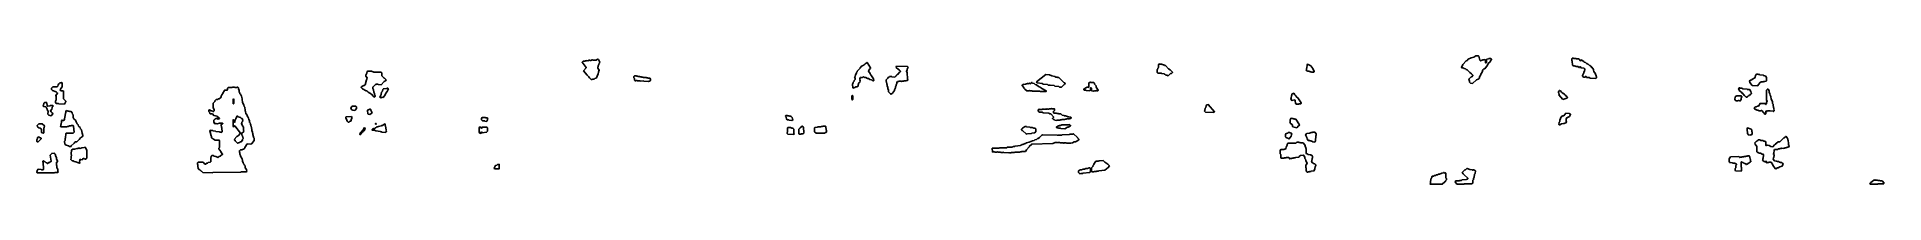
# Model space of a CAD drawing. Header units: millimetres. Extents: x 0 to 8321, y 0 to 579.
import ezdxf

# ---------------------------------------------------------------- set-up
doc = ezdxf.new("R2010")
doc.units = ezdxf.units.MM
doc.layers.add('K', color=7, linetype='Continuous')

msp = doc.modelspace()

# ---------------------------------------------------------------- linework, layer by layer
at = {"layer": 'K'}
for points in [[(1507.5, 405.7), (1492.5, 414.3), (1486.3, 421.4), (1482.6, 421.4), (1466.3, 430), (1460.6, 436.5), (1463.8, 440.2), (1472.6, 444.5), (1475.1, 444.5), (1479.4, 448), (1484.4, 470.9), (1486.9, 473.7), (1486.9, 476.6), (1488.1, 478), (1488.1, 479.3), (1481.9, 486.5), (1481.9, 490.8), (1484.4, 498), (1486.9, 500.9), (1488.1, 508), (1490, 510.2), (1507.6, 508.8), (1517.5, 504.5), (1551.2, 504.5), (1553.1, 502.3), (1554.4, 488), (1563.7, 477.3), (1566.2, 477.3), (1573.1, 470.8), (1569.9, 465.7), (1564.9, 462.9), (1551.2, 448.6), (1537.4, 450), (1536.2, 451.4), (1528.8, 451.4), (1527.5, 450), (1525, 450), (1513.2, 437.9), (1513.2, 430.8), (1515.7, 425.1), (1517, 415.1), (1520.7, 409.4), (1520.7, 403.7), (1523.2, 398), (1523.2, 395.1), (1521.3, 392.8), (1514.9, 397.2), (1507.5, 405.7)], [(2496.1, 472.1), (2489.4, 479.3), (2486.6, 484.3), (2478.7, 491.5), (2462.5, 510.8), (2473.7, 525.1), (2473.7, 526.5), (2455.8, 549.4), (2460.9, 554.5), (2468.7, 554.5), (2469.8, 555.9), (2475.4, 555.9), (2476.5, 557.4), (2482.2, 555.9), (2487.7, 558.8), (2491.2, 558.8), (2492.3, 557.3), (2495.6, 557.3), (2501.2, 560.2), (2503.5, 560.2), (2504.6, 558.8), (2519, 558.8), (2524.7, 563.1), (2529.2, 561.6), (2536.5, 550.8), (2534.3, 547.9), (2534.3, 545.1), (2532, 542.2), (2532, 539.4), (2528.7, 533.6), (2528.7, 530.8), (2526.4, 527.9), (2526.4, 523.7), (2533.2, 513.7), (2532, 509.3), (2529.8, 506.5), (2528.7, 496.5), (2524.2, 487.9), (2524.2, 485.1), (2519.1, 477.2), (2513.5, 475.7), (2510.2, 472.9), (2502.4, 472.9), (2501.2, 471.4), (2496.1, 472.1)], [(3675.5, 435.1), (3674.1, 450.8), (3676.7, 456.6), (3676.7, 459.4), (3681.9, 465.1), (3681.9, 468), (3685.8, 472.3), (3685.8, 477.9), (3683.2, 482.3), (3685.8, 485.1), (3687.1, 493.7), (3692.3, 500.8), (3692.3, 503.7), (3694.9, 506.6), (3694.9, 509.4), (3709.1, 523.7), (3709.1, 525.1), (3716.3, 533.1), (3720.2, 533.1), (3722.8, 535.9), (3725.4, 535.9), (3730.5, 543), (3739.7, 548.8), (3754.7, 525.1), (3754.7, 522.2), (3749.5, 516.5), (3748.2, 512.2), (3745.6, 509.4), (3753.4, 499.4), (3753.4, 496.6), (3756, 492.3), (3768.9, 475.1), (3768.9, 472.3), (3771.6, 469.4), (3768.2, 465.7), (3766.9, 467.1), (3763, 467.1), (3759.1, 470), (3752.6, 471.4), (3746.1, 477.1), (3742.3, 477.1), (3734.5, 481.4), (3729.3, 481.4), (3722.9, 484.3), (3719, 481.4), (3715.1, 481.4), (3713.8, 480), (3709.9, 481.4), (3706.7, 476.5), (3706.7, 473.7), (3708.1, 472.2), (3706.8, 470.8), (3709.3, 466.5), (3706.7, 459.3), (3701.6, 455.1), (3701.6, 450.8), (3700.3, 449.3), (3699, 442.2), (3694.4, 438.6), (3689.2, 438.6), (3685.3, 435.7), (3676.8, 433.6), (3675.5, 435.1)], [(3836.1, 416.5), (3836.1, 423.7), (3833.5, 430.8), (3833.5, 436.5), (3830.9, 443.7), (3830.9, 447.9), (3828.3, 450.8), (3827.1, 460.8), (3825.8, 462.2), (3825.8, 470.9), (3833.5, 478), (3836.8, 483.1), (3839.4, 483.1), (3842, 485.9), (3849.9, 485.9), (3851.2, 484.5), (3865.3, 483.1), (3871.1, 488), (3871.1, 489.4), (3875.7, 494.5), (3878.3, 494.5), (3884.7, 503), (3889.3, 506.6), (3890.5, 509.4), (3886, 514.3), (3880.9, 517.2), (3871.1, 526.5), (3871.1, 529.4), (3873.1, 531.6), (3922.4, 530.2), (3924.4, 528), (3920.5, 517.9), (3920.5, 515.1), (3916.7, 508), (3920.5, 503.7), (3921.8, 473.7), (3923.1, 472.3), (3923.1, 469.3), (3921.1, 467.1), (3917.2, 467.1), (3915.9, 465.7), (3905.6, 465.7), (3904.3, 464.3), (3895.2, 464.3), (3893.9, 462.8), (3891.3, 464.3), (3883.6, 464.3), (3882.3, 462.9), (3877.1, 462.9), (3873.9, 457.9), (3873.9, 453.7), (3871.3, 447.9), (3871.3, 445.1), (3867.4, 439.4), (3867.4, 435.1), (3863.5, 425.1), (3863.5, 422.2), (3853.8, 410), (3848.5, 405.7), (3844.6, 407.2), (3836.1, 416.5)], [(5089.5, 491.4), (5086, 491.4), (5081.2, 495.7), (5078.8, 495.7), (5077.6, 497.1), (5067, 498.6), (5065.8, 500), (5050.4, 500), (5047.3, 503.6), (5047.3, 516.6), (5049.7, 519.4), (5049.7, 523.7), (5052.1, 526.6), (5052.1, 530.9), (5053.3, 532.3), (5052.1, 539.4), (5055.1, 543.1), (5057.6, 541.6), (5067.1, 541.6), (5068.2, 540.2), (5071.8, 540.2), (5074.2, 537.3), (5077.7, 537.3), (5080.1, 534.5), (5083.7, 534.5), (5097.9, 520.2), (5105, 515.9), (5115.2, 505.1), (5115.2, 503.6), (5111, 498.6), (5107.4, 498.6), (5095.5, 488.6), (5089.5, 491.4)], [(5741.3, 505.7), (5740.4, 507.1), (5736.6, 507.1), (5735.7, 508.6), (5730.9, 508.6), (5730, 510), (5723.4, 510), (5722.4, 511.4), (5720.6, 511.4), (5718.1, 515.1), (5719.1, 516.6), (5719.1, 520.8), (5721, 523.7), (5721.9, 538), (5724.4, 541.7), (5739.6, 533), (5748.5, 520.9), (5754.2, 507.9), (5751.8, 504.3), (5741.3, 505.7)], [(6459, 455.7), (6454.1, 459.3), (6454.1, 463.7), (6450, 473.7), (6461.8, 484.5), (6464.5, 484.5), (6469.3, 489.4), (6469.3, 490.8), (6463.1, 497.2), (6454.9, 502.9), (6442.5, 515.7), (6438.4, 517.2), (6435.6, 520), (6428.7, 521.4), (6426, 524.3), (6419.1, 524.3), (6417, 526.5), (6423.9, 539.4), (6438.4, 555.9), (6442.5, 557.3), (6448, 563), (6461.8, 570.2), (6472.7, 573.1), (6482.4, 578.8), (6493.5, 578.8), (6495.6, 576.6), (6499.7, 559.4), (6503.1, 555.9), (6514, 560.2), (6518.1, 560.2), (6519.5, 561.7), (6522.3, 560.2), (6523.7, 561.7), (6525.8, 559.4), (6525.8, 548), (6527.8, 546), (6529.7, 548), (6529.7, 560.9), (6531.9, 563), (6538.7, 564.5), (6540.1, 565.9), (6544.2, 565.9), (6545.6, 567.4), (6547.1, 565.9), (6549.8, 565.9), (6553.3, 562.2), (6547.8, 556.5), (6546.4, 552.2), (6538.2, 543.6), (6535.4, 536.5), (6522.3, 520), (6518.2, 520), (6513.4, 515), (6510.7, 505.1), (6505.2, 496.5), (6505.2, 493.6), (6499.7, 486.5), (6496.9, 476.5), (6493.5, 472.9), (6485.2, 470), (6467.3, 454.3), (6459, 455.7)], [(6997.5, 478.6), (6992.1, 481.4), (6981.3, 481.4), (6978, 485.7), (6976, 485.7), (6973.8, 482.9), (6967.2, 482.9), (6963.4, 487.9), (6963.4, 489.4), (6966.6, 499.4), (6968.8, 502.3), (6968.8, 505.1), (6972, 509.4), (6973.1, 516.6), (6974.2, 518), (6971.6, 521.4), (6969.4, 521.4), (6968.3, 522.9), (6956.4, 524.3), (6952.1, 529.9), (6947.8, 525.7), (6941.3, 530), (6933.7, 530), (6932.6, 531.4), (6928.3, 531.4), (6927.2, 532.9), (6920.7, 532.9), (6917.9, 536.5), (6916.8, 555.1), (6914.7, 557.9), (6914.7, 565.1), (6917.4, 568.8), (6920.8, 568.8), (6921.9, 567.3), (6932.7, 567.3), (6935.9, 564.5), (6938, 564.5), (6939.1, 566), (6940.3, 564.5), (6945.7, 564.5), (6953.2, 556), (6957.5, 560.2), (6968.4, 553), (6970.6, 550.2), (6976, 548.8), (6981.4, 544.5), (6983.6, 544.5), (6985.7, 541.6), (6987.9, 541.6), (6994.4, 534.5), (6996.5, 534.5), (6999.8, 531.6), (7003, 527.3), (7005.2, 527.3), (7012.3, 516.6), (7012.3, 513.7), (7014.4, 508), (7020.9, 498), (7020.9, 495.1), (7024.2, 489.4), (7024.2, 486.6), (7025.3, 485.1), (7025.3, 479.4), (7022.5, 475.7), (6997.5, 478.6)], [(96.5, 364.3), (86.7, 364.3), (83.1, 367.9), (83.1, 373.7), (85.9, 380.8), (85.9, 386.6), (87.3, 388), (87.3, 395.1), (84.5, 399.4), (92.9, 410.8), (86.7, 415.7), (69.8, 422.9), (64.7, 428), (66.2, 429.4), (66.2, 432.3), (71.2, 438.8), (90.9, 438.8), (94.4, 442.3), (95.8, 448), (98.6, 452.3), (103.6, 457.3), (109.2, 457.3), (112.1, 458.8), (114.3, 456.6), (114.3, 439.4), (107.2, 430.8), (104.4, 425.1), (107.9, 421.6), (117.7, 421.6), (119.9, 419.4), (119.9, 385.1), (129.8, 373.7), (129.8, 372.2), (123.4, 361.4), (97.9, 362.9), (96.5, 364.3)], [(739.2, 58.6), (733.8, 64.3), (726.4, 69.3), (726.4, 75.1), (725, 76.5), (725, 87.9), (723.7, 89.3), (723.7, 96.6), (725.8, 98.8), (748.7, 98.8), (756.7, 90.2), (759.3, 90.2), (766, 94.5), (768.7, 94.5), (771.4, 97.3), (780.8, 98.8), (784.1, 102.3), (784.1, 120.9), (785.4, 122.3), (785.4, 126.6), (787.5, 128.8), (794.3, 128.8), (798.3, 125.9), (806.4, 124.5), (815.7, 120.2), (819.7, 124.5), (825.1, 125.9), (836.4, 135.1), (829.7, 143.6), (828.4, 147.9), (819, 159.4), (819, 162.3), (821.7, 165.1), (823, 196.5), (821.1, 198.6), (803.6, 198.6), (795.5, 202.9), (792.9, 205.7), (790.2, 205.7), (786.8, 209.3), (786.8, 216.5), (785.4, 217.9), (778.7, 240.8), (780.8, 243.1), (783.5, 241.6), (793, 241.6), (794.3, 240.2), (805, 238.8), (806.4, 237.3), (822.5, 235.9), (823.8, 234.5), (829.2, 234.5), (830.5, 233.1), (833.8, 236.6), (835.1, 240.8), (832.4, 247.9), (832.4, 255.1), (831.1, 256.5), (829.7, 268), (831.8, 270.2), (834.5, 270.2), (837.7, 273.7), (835.8, 275.7), (822.5, 275.7), (811.7, 271.4), (806.3, 274.3), (800.9, 272.8), (796.2, 279.4), (796.2, 288), (802.3, 294.5), (804.9, 294.5), (807.7, 297.4), (811.7, 294.5), (817, 293.1), (821.7, 296.6), (821.7, 297.9), (819.7, 300), (815.7, 300), (811.6, 307.2), (796.9, 310), (790.2, 317.1), (780.8, 317.1), (778.7, 319.3), (777.4, 325.1), (774.7, 327.9), (774.7, 330.8), (773.3, 332.3), (776.8, 334.5), (784.9, 330.2), (788.9, 330.2), (792.9, 327.3), (795.6, 327.3), (798.9, 330.9), (798.9, 336.5), (793.5, 343.6), (793.5, 365.1), (801.5, 372.3), (801.5, 375.1), (807.6, 381.6), (813, 381.6), (818.4, 384.5), (821.1, 384.5), (827.1, 389.5), (829.7, 393.7), (829.7, 396.6), (832.4, 402.3), (837.8, 409.4), (839.1, 413.7), (843.1, 419.4), (843.1, 422.3), (845.2, 424.5), (857.3, 424.5), (859.2, 426.6), (857.9, 432.3), (862.7, 435.9), (880.1, 435.9), (881.4, 437.3), (889.6, 437.3), (890.9, 435.9), (900.2, 435.9), (901.6, 437.3), (905.7, 437.3), (907.8, 435.1), (907.8, 429.4), (910.4, 422.3), (910.4, 416.6), (914.5, 410.8), (914.5, 408), (917.1, 405.2), (921.2, 396.6), (923.9, 385.1), (925.2, 383.7), (926.5, 368), (931.9, 358), (933.3, 350.9), (935.9, 346.6), (935.9, 342.3), (938.6, 336.6), (938.6, 329.4), (940, 328), (941.3, 319.4), (946.7, 310.8), (946.7, 308), (950.7, 303.7), (953.4, 298), (954.7, 290.9), (957.4, 286.6), (957.4, 279.4), (960.1, 276.6), (961.4, 270.9), (964.1, 266.6), (965.5, 258), (966.8, 256.6), (966.8, 250.9), (968.2, 249.4), (968.2, 242.3), (970.8, 235.1), (970.8, 230.9), (972.2, 229.4), (972.2, 223.7), (976.2, 213.7), (976.2, 210.9), (978.9, 208), (978.9, 196.5), (968.8, 182.9), (963.4, 180), (947.3, 181.4), (935.9, 165.1), (935.9, 162.2), (933.9, 160), (923.1, 154.3), (916.4, 154.3), (911.8, 150.8), (911.8, 145.1), (914.5, 140.8), (914.5, 135.1), (917.2, 129.4), (917.2, 126.6), (925.2, 113.7), (925.2, 110.9), (926.6, 109.4), (926.6, 102.3), (929.2, 98), (929.2, 95.1), (931.9, 92.3), (931.9, 89.4), (935.9, 85.2), (938.6, 79.4), (938.6, 73.7), (944, 66.6), (945.3, 57.9), (943.3, 55.7), (919.1, 55.7), (917.8, 54.3), (793, 52.9), (791.6, 51.4), (747.2, 52.9), (741.9, 58.6), (739.2, 58.6)], [(1552.9, 415.1), (1556.7, 419.4), (1557.9, 426.6), (1561.1, 430.2), (1576.1, 431.6), (1578.6, 433.1), (1583.1, 429.4), (1578, 417.9), (1571.8, 410.8), (1568.1, 402.2), (1561.2, 392.9), (1558.6, 391.4), (1554.9, 392.8), (1548.7, 390), (1545.4, 392.2), (1550.4, 403.7), (1552.9, 415.1)], [(2733.8, 464.3), (2732.7, 465.7), (2719.2, 464.3), (2718.1, 465.7), (2704.7, 465.7), (2703.6, 467.1), (2698.1, 467.1), (2697, 465.7), (2694.6, 465.7), (2691.8, 469.4), (2691.8, 476.5), (2689.5, 479.4), (2689.5, 485.1), (2692.4, 488.8), (2700.3, 488.8), (2701.4, 487.3), (2705.9, 487.3), (2707, 485.9), (2714.9, 485.9), (2716, 484.5), (2722.7, 484.5), (2723.8, 483.1), (2730.5, 483.1), (2731.6, 481.6), (2737.2, 481.6), (2738.3, 480.2), (2746.2, 480.2), (2747.3, 478.8), (2751.8, 478.8), (2752.9, 477.3), (2761.8, 477.3), (2764.7, 473.7), (2764.7, 467.9), (2761.8, 464.3), (2756.2, 464.3), (2755.1, 462.9), (2733.8, 464.3)], [(4483.5, 420), (4482.1, 421.4), (4472.3, 421.4), (4471, 422.8), (4469.6, 421.4), (4459.7, 421.4), (4450.6, 427.9), (4446.4, 433.6), (4446.4, 436.5), (4438, 445.1), (4438, 446.6), (4443, 450.2), (4445.8, 448.8), (4452.8, 451.6), (4454.2, 450.2), (4462.6, 454.5), (4465.4, 453.1), (4471, 455.9), (4475.2, 453.1), (4482.2, 458.8), (4485, 455.9), (4492, 454.5), (4497.6, 448.8), (4503.2, 447.3), (4511.6, 440.2), (4520, 437.3), (4522.8, 434.5), (4541, 424.5), (4547.4, 419.4), (4545.2, 417.1), (4542.3, 417.1), (4540.9, 418.5), (4538.2, 417.1), (4519.9, 417.1), (4518.5, 418.6), (4496.1, 418.6), (4494.7, 420), (4483.5, 420)], [(4603.9, 440), (4585.7, 441.4), (4582.9, 444.3), (4564.7, 445.7), (4563.3, 447.1), (4556.3, 447.1), (4552.1, 450), (4532.5, 451.4), (4528.3, 454.3), (4505.9, 457.2), (4503.7, 460.8), (4545.1, 494.5), (4562, 493.1), (4571.8, 488.8), (4585.8, 485.9), (4590, 483.1), (4595.6, 483.1), (4599.8, 480.2), (4604, 480.2), (4627.8, 457.3), (4630.6, 457.3), (4632.8, 455.1), (4629.2, 450), (4627.8, 450), (4615.2, 437.1), (4606, 437.9), (4603.9, 440)], [(4750.2, 433.6), (4748.2, 435.7), (4746.2, 433.6), (4746.2, 423.6), (4744, 421.4), (4727.1, 422.9), (4725.7, 424.3), (4717.3, 424.3), (4715.2, 426.5), (4717.4, 430.3), (4718.8, 428.8), (4722.9, 433), (4731.4, 437.4), (4732.8, 436), (4734.2, 437.4), (4737, 435.9), (4739, 438), (4739, 456.6), (4741.1, 458.8), (4745.3, 458.8), (4746.8, 460.2), (4748.2, 458.8), (4760.8, 458.8), (4764.4, 455.1), (4764.4, 450.9), (4771.4, 443.7), (4771.4, 438), (4781.2, 423.7), (4779, 421.4), (4776.1, 421.4), (4774.8, 422.8), (4773.4, 421.4), (4765, 421.4), (4763.6, 420), (4760.8, 421.4), (4758, 420), (4751.6, 420.7), (4750.2, 422.2), (4750.2, 433.6)], [(6873.6, 382.1), (6856.2, 402.2), (6857.3, 407.9), (6854.1, 413.6), (6854.1, 416.6), (6859, 423.1), (6863.4, 421.6), (6868.9, 414.5), (6876.4, 408.8), (6878.6, 408.8), (6882.9, 403), (6887.2, 400.2), (6890.5, 395.9), (6892.6, 395.9), (6895.4, 392.2), (6891.6, 387.2), (6873.6, 382.1)], [(7691, 400), (7685.1, 408.6), (7682.1, 410), (7679.2, 414.3), (7672.2, 420), (7665.8, 429.4), (7669.3, 434.5), (7670.4, 434.5), (7671.4, 433.1), (7680.3, 433.1), (7685.2, 430.2), (7704, 428.8), (7705, 427.3), (7713.9, 427.3), (7714.9, 425.9), (7716.8, 425.9), (7721.3, 418), (7722.3, 412.3), (7724.3, 409.4), (7721.8, 405.7), (7719.8, 405.7), (7714.8, 400), (7711.9, 400), (7707.9, 395.7), (7706, 395.7), (7704, 392.9), (7702, 392.9), (7701, 391.4), (7693, 400), (7691, 400)], [(7726.6, 444.3), (7717.2, 457.9), (7715.2, 463.7), (7718.7, 468.8), (7720.7, 467.4), (7724.6, 471.6), (7727.6, 471.6), (7732.5, 475.9), (7737.5, 477.3), (7740.9, 482.3), (7741.9, 489.4), (7746.4, 495.9), (7754.4, 495.9), (7755.4, 494.5), (7761.3, 494.5), (7762.3, 493.1), (7777.1, 491.6), (7778.1, 490.2), (7788, 487.3), (7792.4, 479.4), (7792.4, 467.9), (7789.9, 464.3), (7783.9, 462.8), (7783, 464.2), (7782, 462.9), (7778.1, 462.9), (7777.1, 461.4), (7768.2, 461.4), (7767.2, 460), (7764.2, 460), (7754.9, 447.9), (7752.4, 442.9), (7726.6, 444.3)], [(7767.2, 331.4), (7758.2, 331.4), (7753.3, 334.3), (7749.3, 334.3), (7744.4, 337.1), (7741.4, 337.1), (7736.9, 343.7), (7739.4, 347.3), (7741.4, 347.3), (7742.4, 348.8), (7746.4, 348.8), (7749.3, 351.6), (7755.2, 351.6), (7763.1, 364.5), (7786, 363.1), (7788.9, 358.8), (7791.3, 362.3), (7792.2, 369.4), (7795.2, 373.7), (7791.3, 379.4), (7791.3, 423.7), (7795.8, 428.8), (7798.8, 428.8), (7803.3, 420.8), (7803.3, 415.1), (7807.3, 408), (7808.2, 400.8), (7811.2, 395.1), (7812.2, 383.7), (7818.1, 372.3), (7819.1, 363.7), (7821.1, 360.8), (7821.1, 358), (7822.1, 356.6), (7823.1, 345.1), (7825, 342.3), (7825, 338), (7826, 336.5), (7825.1, 335.1), (7826, 333.7), (7826, 330.8), (7822.5, 327.1), (7821.4, 328.6), (7807.6, 330), (7806.6, 331.4), (7796.8, 331.4), (7793.8, 327.1), (7790.9, 331.4), (7788.5, 327.9), (7788.5, 317.9), (7785.9, 314.2), (7770.1, 332.9), (7768.2, 332.9), (7767.2, 331.4)], [(50.7, 329.4), (46.5, 335.1), (46.5, 337.9), (42.3, 346.5), (40.2, 348.6), (30.3, 350), (28.2, 352.2), (29.6, 359.4), (31, 360.9), (31, 365.2), (36, 368.8), (43.1, 368.8), (45.3, 366.6), (46.7, 353.7), (48.7, 351.6), (58.5, 353.1), (59.9, 354.5), (71.3, 354.5), (73.5, 352.3), (69.2, 346.5), (69.2, 343.6), (66.4, 337.9), (60.8, 330.8), (64.3, 325.9), (69.2, 322.3), (72, 316.5), (64.2, 308.6), (54.3, 311.4), (49.3, 315.1), (50.7, 329.4)], [(887.4, 363.7), (887.4, 382.2), (885.5, 384.2), (883.6, 382.2), (883.6, 363.7), (885.5, 361.7), (887.4, 363.7)], [(1418.9, 350.2), (1421.5, 351.6), (1436.5, 351.6), (1439.7, 348), (1439.7, 340.8), (1434, 334.3), (1431.5, 332.9), (1423.3, 333.6), (1419, 335.7), (1414.5, 340.8), (1417.1, 348), (1418.9, 350.2)], [(1500, 338.8), (1502.6, 338.8), (1504.5, 336.6), (1504.5, 333.7), (1509.5, 322.2), (1500.1, 314.3), (1492.5, 315.7), (1490.6, 317.9), (1489.3, 332.3), (1491.3, 334.5), (1493.8, 334.5), (1500, 338.8)], [(3671.6, 398), (3673.6, 400.2), (3675.6, 398), (3675.6, 382.2), (3673.6, 380), (3671.6, 382.2), (3671.6, 398)], [(4580.1, 291.4), (4575.1, 296.5), (4579.4, 300.9), (4579.4, 303.6), (4567.5, 317.1), (4563.3, 317.1), (4559.1, 320), (4532.5, 321.4), (4528.3, 324.3), (4515.7, 324.3), (4510.8, 330.8), (4510.8, 335.1), (4514.4, 338.8), (4515.8, 337.3), (4528.3, 337.3), (4529.7, 338.8), (4535.4, 338.8), (4538.1, 337.4), (4539.5, 338.8), (4549.3, 338.8), (4550.7, 340.2), (4553.6, 338.8), (4559.1, 338.8), (4560.5, 340.2), (4568.9, 340.2), (4570.4, 341.7), (4571.8, 340.2), (4583, 340.2), (4585.2, 338), (4583.8, 336.5), (4583.8, 332.2), (4579.6, 327.9), (4579.6, 322.3), (4581.6, 320.2), (4592.8, 320.2), (4594.2, 318.8), (4601.2, 318.8), (4602.6, 317.3), (4612.4, 317.3), (4618, 311.6), (4626.4, 310.2), (4627.8, 308.8), (4633.4, 308.8), (4647.4, 303.1), (4657.2, 301.6), (4659.4, 299.4), (4657.2, 295.7), (4653, 295.7), (4651.6, 294.3), (4646, 294.3), (4643.2, 295.7), (4636.2, 292.9), (4632, 292.9), (4630.6, 291.4), (4616.6, 291.4), (4615.2, 290), (4609.6, 290), (4608.2, 288.6), (4594.2, 288.6), (4592.8, 287.1), (4586.4, 287.9), (4582.9, 291.4), (4580.1, 291.4)], [(5263.9, 324.3), (5259.7, 329.4), (5262.1, 332.3), (5263.2, 342.3), (5265.6, 345.1), (5266.8, 353.7), (5269.8, 357.3), (5277, 358.8), (5305, 326.5), (5301.9, 322.9), (5263.9, 324.3)], [(5672.4, 361.4), (5670, 365.1), (5669.1, 376.5), (5666.8, 380), (5653.6, 377.1), (5648.3, 385.1), (5650.2, 389.4), (5651.2, 398), (5653.1, 400.8), (5653.1, 403.7), (5655.4, 407.3), (5662.2, 410.2), (5666.9, 403), (5671.6, 398.7), (5676.3, 391.6), (5680.1, 388.7), (5685.8, 380.2), (5686.7, 380.2), (5695.7, 366.5), (5693.3, 362.9), (5685.8, 362.9), (5684.8, 361.4), (5672.4, 361.4)], [(7651, 393.7), (7653.5, 397.3), (7656.5, 397.3), (7657.5, 398.8), (7672.4, 398.8), (7673.3, 397.4), (7674.2, 398.8), (7678.3, 398.8), (7680.8, 395.1), (7679.8, 390.8), (7677.9, 387.9), (7677.9, 382.2), (7673.4, 375.7), (7670.3, 375.7), (7669.3, 377.1), (7663.5, 377.1), (7662.5, 375.7), (7654, 376.4), (7649, 382.2), (7651, 393.7)], [(21.1, 247.9), (14.8, 252.9), (7.8, 254.3), (2.8, 259.3), (1.4, 265.1), (9.2, 271.6), (23.4, 271.6), (34, 263.7), (32.6, 255.1), (31.2, 253.6), (31.2, 232.2), (29, 230), (23.3, 231.4), (19.7, 235.1), (21.1, 236.6), (21.1, 247.9)], [(123.9, 193.7), (126.8, 196.6), (126.8, 206.6), (128.2, 208), (129.6, 228), (131.7, 230.2), (162.7, 230.2), (167.6, 235.1), (164.8, 262.2), (162.7, 264.3), (154.4, 264.3), (152.9, 262.9), (147.3, 262.9), (140.3, 260), (136, 260), (134.6, 258.6), (107.8, 258.6), (105.6, 260.8), (107, 262.3), (107, 268), (108.4, 269.4), (108.4, 275.1), (109.9, 276.6), (111.3, 286.6), (113.5, 288.8), (114.9, 287.3), (120.5, 287.3), (123.9, 292.3), (125.3, 305.1), (126.8, 306.6), (126.8, 313.7), (128.2, 315.1), (128.2, 320.9), (129.6, 322.3), (129.6, 328), (133.2, 331.6), (140.3, 328.8), (145.9, 328.8), (147.3, 327.3), (154.4, 327.3), (159.3, 322.3), (160.7, 315.1), (163.6, 312.3), (163.6, 300.8), (166.4, 295.2), (173.4, 288), (176.2, 280.9), (181.9, 272.3), (186.1, 268), (187.5, 262.3), (194.5, 255.2), (196, 249.4), (200.2, 245.1), (203, 229.4), (207.2, 219.4), (207.2, 216.5), (205.1, 214.3), (196.6, 208.6), (192.4, 202.9), (191, 202.9), (179.7, 191.4), (172.7, 191.4), (168.4, 185.7), (167, 185.7), (153.7, 172.2), (151.5, 168.6), (146.5, 169.3), (141.6, 172.9), (131.7, 175.7), (125.3, 180.8), (123.9, 193.7)], [(916.3, 191.6), (920.4, 191.6), (926.4, 198), (926.4, 202.3), (930.3, 207.9), (927.7, 210.8), (926.4, 217.9), (923.7, 220.8), (923.7, 223.6), (921, 228), (931.7, 238), (931.7, 240.8), (930.4, 242.2), (930.4, 257.9), (927.7, 260.8), (925, 267.9), (921, 272.2), (923.7, 276.6), (923.7, 279.4), (926.4, 282.3), (927.7, 289.4), (926.4, 290.8), (926.4, 293.6), (924.4, 295.7), (921.7, 295.7), (916.3, 300), (906.9, 304.3), (904.3, 307.1), (901.7, 307.1), (895.7, 296.5), (895.7, 293.6), (893, 289.4), (891.7, 280.8), (889.5, 278.5), (887.4, 280.8), (887.4, 289.3), (885.5, 291.4), (883.6, 289.3), (883.6, 260.9), (885.5, 258.8), (890.9, 263.1), (917.2, 229.4), (907.1, 218.6), (900.3, 214.3), (889, 202.2), (891.6, 199.4), (893, 195.2), (903, 184.5), (912.3, 187.3), (916.3, 191.6)], [(1416.6, 304.5), (1418.5, 302.3), (1418.5, 297.9), (1416, 290.8), (1416, 286.5), (1414.1, 284.3), (1411.6, 284.3), (1406.6, 281.5), (1404.1, 278.5), (1397.1, 283.6), (1394.6, 293.6), (1390.9, 297.9), (1390.9, 300.9), (1392.8, 303.1), (1416.6, 304.5)], [(1477.7, 253.1), (1479.6, 250.8), (1474.6, 246.5), (1477.1, 243.7), (1475.1, 241.4), (1472.7, 242.8), (1469, 237.2), (1463.3, 233.6), (1456.4, 222.8), (1454.4, 226.5), (1455.7, 228), (1455.7, 230.9), (1470.7, 248), (1473.8, 254.6), (1475.2, 253.1), (1477.7, 253.1)], [(1511.2, 242.9), (1509.3, 245.1), (1512.4, 248.8), (1517.5, 251.6), (1522.4, 251.6), (1524.9, 254.5), (1527.4, 254.5), (1531.2, 258.8), (1537.4, 258.8), (1538.6, 260.2), (1551.1, 263), (1552.4, 264.5), (1557.4, 264.5), (1567.4, 271.7), (1569.3, 269.4), (1570.6, 258), (1571.8, 256.6), (1571.8, 249.4), (1573.1, 248), (1573.1, 242.3), (1574.3, 240.8), (1573.1, 236.5), (1569.9, 232.9), (1554.9, 234.3), (1553.6, 235.7), (1548.6, 235.7), (1547.4, 237.1), (1526.2, 240), (1520, 242.9), (1511.2, 242.9)], [(1529.5, 272.3), (1527.5, 270), (1524.2, 272.2), (1526.2, 274.5), (1529.5, 272.3)], [(1995.5, 229.3), (1992.3, 235.1), (1992.3, 243.6), (1991.5, 245.1), (1991.5, 253.7), (1993.5, 257.3), (1999.1, 257.3), (2002.2, 251.7), (2005.3, 257.3), (2027.4, 257.3), (2029.4, 253.7), (2029.4, 239.4), (2025.9, 234.3), (2005.3, 231.4), (2002.2, 235.6), (1998.3, 228.6), (1995.5, 229.3)], [(2017.1, 284.3), (2016.3, 285.7), (2006.9, 285.7), (2003.3, 290.8), (2003.3, 296.6), (2005.3, 300.2), (2021.1, 300.2), (2021.9, 298.8), (2029, 298.8), (2031, 295.1), (2030.2, 293.6), (2030.2, 289.4), (2027.5, 284.3), (2025.8, 282.9), (2017.1, 284.3)], [(3388.4, 288.6), (3386.9, 290), (3379.8, 290), (3376.2, 295.1), (3373.4, 306.5), (3371.9, 308), (3374.1, 310.2), (3379.9, 310.2), (3381.3, 308.8), (3388.4, 308.8), (3389.9, 307.3), (3395.5, 307.3), (3398.4, 305.9), (3402, 300.9), (3403.4, 295.2), (3406.3, 292.2), (3401.2, 287.1), (3388.4, 288.6)], [(3382.7, 225.7), (3380.5, 227.9), (3380.5, 233.7), (3381.9, 235.1), (3381.9, 253.7), (3384.1, 255.9), (3395.5, 255.9), (3401.2, 253.1), (3405.5, 253.1), (3409.1, 248), (3409.1, 238), (3410.5, 236.6), (3410.5, 228), (3412, 226.5), (3409.8, 224.3), (3382.7, 225.7)], [(3434.6, 225), (3433.1, 226.5), (3433.1, 236.5), (3431.7, 237.9), (3431.7, 248), (3438.1, 254.5), (3448.1, 261.7), (3453.2, 256.6), (3453.2, 245.1), (3454.6, 243.7), (3454.6, 233.7), (3456.1, 230.8), (3452.4, 227.1), (3443.9, 227.1), (3442.5, 225.7), (3434.6, 225)], [(3509.9, 230.7), (3502.7, 236.5), (3502.7, 253.7), (3504.9, 255.9), (3516.3, 257.3), (3517.7, 258.8), (3532, 258.8), (3533.4, 260.2), (3539.1, 260.2), (3540.5, 261.6), (3551.9, 261.6), (3554.1, 259.4), (3555.6, 243.7), (3557, 242.3), (3557, 235.1), (3554.8, 232.9), (3551.9, 232.9), (3547.7, 230), (3509.9, 230.7)], [(4435.2, 248), (4440.1, 253), (4448.5, 258.8), (4451.3, 260.2), (4457, 260.2), (4458.4, 258.8), (4472.4, 257.3), (4473.8, 255.9), (4483.6, 255.9), (4490.6, 253.1), (4496.2, 253.1), (4499.8, 249.4), (4499.8, 236.5), (4493.4, 231.4), (4482.2, 230), (4480.8, 228.6), (4462.6, 227.1), (4461.2, 225.7), (4456.2, 226.4), (4441.5, 240), (4440.1, 240), (4435.2, 246.5), (4435.2, 248)], [(4601.1, 254.3), (4594.1, 254.3), (4591.9, 256.5), (4602.5, 263.1), (4605.3, 263.1), (4609.6, 265.9), (4611, 264.5), (4616.5, 267.3), (4648.8, 267.3), (4651.6, 268.8), (4656.6, 265.1), (4654.4, 261.5), (4646, 257.1), (4643.2, 257.1), (4630.6, 250), (4612.3, 251.4), (4610.9, 252.9), (4602.5, 252.9), (4601.1, 254.3)], [(5658.3, 258.6), (5655.9, 262.2), (5656.8, 265.1), (5654.5, 268.6), (5647, 272.9), (5644.6, 276.5), (5645.5, 279.4), (5645.5, 290.8), (5648.8, 295.9), (5653.7, 297.4), (5654.6, 295.9), (5659.3, 295.9), (5660.3, 294.5), (5665, 294.5), (5665.9, 293.1), (5671.6, 293.1), (5687.2, 268), (5684.8, 262.9), (5682.9, 262.9), (5675.4, 254.3), (5658.3, 258.6)], [(6858.4, 267.9), (6856.2, 270.8), (6858.4, 276.5), (6858.4, 279.4), (6860.6, 282.3), (6860.6, 285.1), (6861.6, 286.5), (6860.6, 287.9), (6860.6, 290.8), (6863.8, 295.1), (6863.8, 298), (6869.8, 307.3), (6872, 307.3), (6873.1, 308.8), (6878.5, 308.8), (6888.2, 320.2), (6903.5, 318.8), (6904.5, 317.3), (6906.7, 317.3), (6909.5, 313.7), (6904.6, 305.7), (6895.9, 300), (6891.6, 298.6), (6888.9, 295.1), (6888.9, 283.7), (6891.1, 280.8), (6888.3, 277.2), (6882.9, 275.7), (6881.8, 274.3), (6878.6, 274.3), (6877.5, 272.9), (6868.8, 271.4), (6861.2, 267.1), (6858.4, 267.9)], [(7705.3, 247.9), (7704.3, 250.8), (7706.9, 254.5), (7722.8, 248.8), (7725.3, 245.1), (7725.3, 238), (7727.2, 235.1), (7727.2, 226.5), (7724.7, 222.9), (7719.8, 222.9), (7718.8, 221.4), (7710.3, 222.1), (7706.3, 227.9), (7705.3, 247.9)], [(2.8, 210.9), (5, 213.1), (10.7, 211.6), (14.9, 208.8), (17.7, 208.8), (20, 206.5), (5.1, 191.4), (1.5, 190.7), (0, 192.2), (0, 199.4), (2.8, 206.5), (2.8, 210.9)], [(158.5, 105.7), (152.1, 110.8), (154.9, 118), (154.9, 126.6), (156.3, 128), (156.3, 132.2), (154.9, 133.6), (154.9, 145.1), (156.3, 146.6), (156.3, 153.7), (161.3, 157.3), (169.8, 157.3), (181.1, 161.6), (185.3, 161.6), (186.7, 163.1), (192.4, 163.1), (195.2, 161.6), (202.2, 164.5), (214.8, 165.9), (216.3, 167.4), (219.9, 163.7), (219.9, 160.8), (224.1, 153.7), (224.1, 117.9), (219.1, 112.9), (216.2, 112.9), (213.4, 115.7), (207.9, 115.7), (203.6, 110), (196.6, 111.4), (195.2, 110), (193.7, 111.4), (191.8, 109.4), (194.6, 105.1), (190.4, 100.8), (194.6, 96.5), (192.4, 94.3), (182.4, 97.2), (175.4, 101.4), (167, 102.9), (162.7, 105.7), (158.5, 105.7)], [(4340.7, 144.3), (4329.5, 144.3), (4328.1, 145.7), (4325.4, 145.7), (4324, 144.3), (4315.5, 144.3), (4314.1, 145.7), (4304.3, 145.7), (4303.6, 162.3), (4335.1, 163.1), (4336.5, 164.5), (4367.3, 164.5), (4372.9, 167.3), (4392.5, 167.3), (4399.5, 170.2), (4405.1, 170.2), (4406.5, 171.6), (4430.3, 174.5), (4431.7, 175.9), (4434.5, 175.9), (4437.3, 178.8), (4441.5, 178.8), (4451.3, 183.1), (4454.1, 183.1), (4458.3, 185.9), (4469.5, 188.8), (4484.9, 195.9), (4491.9, 197.3), (4496.1, 200.2), (4503.1, 201.6), (4507.3, 205.9), (4510.1, 205.9), (4517.1, 210.2), (4526.9, 221.6), (4529.7, 223.1), (4595.6, 221.6), (4598.4, 220.2), (4599.7, 221.6), (4617.9, 221.6), (4619.3, 223.1), (4651.5, 224.5), (4652.9, 225.9), (4668.3, 225.9), (4669.8, 227.4), (4687.4, 210.9), (4687.4, 209.4), (4694.4, 202.3), (4692.2, 198.6), (4678.2, 191.4), (4672.6, 191.4), (4665.6, 187.1), (4657.2, 185.7), (4655.8, 184.3), (4652.9, 184.3), (4651.5, 185.7), (4637.5, 185.7), (4636.1, 187.1), (4629.2, 187.1), (4627.8, 185.7), (4624.9, 185.7), (4623.5, 187.1), (4609.5, 187.1), (4608.1, 188.6), (4599.8, 188.6), (4597, 187.1), (4595.5, 188.6), (4587.2, 188.6), (4576, 182.9), (4482.2, 180), (4470.4, 169.3), (4470.4, 167.9), (4457.7, 155), (4452.8, 147.1), (4436, 147.1), (4434.6, 145.7), (4429, 145.7), (4427.6, 144.3), (4405.2, 144.3), (4403.8, 142.9), (4389.8, 142.9), (4388.4, 141.4), (4381.3, 141.4), (4380, 142.8), (4378.6, 141.4), (4356.1, 142.9), (4354.7, 144.3), (4352, 142.9), (4342.1, 142.9), (4340.7, 144.3)], [(5718.2, 72.2), (5716.3, 75.1), (5716.3, 85.1), (5721.9, 93.7), (5716.3, 106.5), (5715.3, 112.2), (5712.5, 116.5), (5711.6, 122.2), (5706.4, 131.4), (5691.4, 130), (5684.8, 121.4), (5669.7, 120), (5668.8, 118.6), (5661.2, 118.6), (5660.3, 117.1), (5653.7, 117.1), (5652.7, 115.7), (5645.2, 115.7), (5644.2, 114.2), (5639.4, 120), (5628.2, 120), (5627.3, 118.6), (5618.8, 118.6), (5617.8, 117.1), (5605.5, 117.1), (5603.1, 120.8), (5603.1, 133.6), (5601.2, 136.5), (5601.2, 152.3), (5603.6, 155.9), (5617.7, 155.9), (5618.7, 157.3), (5624.3, 157.3), (5626.6, 160.9), (5627.6, 166.6), (5632.3, 176.6), (5632.3, 179.4), (5635.7, 184.5), (5671.5, 184.5), (5676.2, 190.2), (5680.1, 190.2), (5681, 188.8), (5684.8, 188.8), (5685.8, 187.3), (5691.4, 187.3), (5692.4, 185.9), (5703.7, 185.9), (5704.6, 184.5), (5706.5, 184.5), (5712.7, 173.7), (5713.6, 169.4), (5716.5, 165.1), (5716.5, 162.3), (5718.4, 159.4), (5718.4, 143.7), (5717.4, 140.8), (5719.7, 137.3), (5722.5, 137.3), (5726.3, 134.5), (5736.7, 133.1), (5740.5, 130.2), (5743.3, 130.2), (5746.7, 125.1), (5746.7, 119.4), (5744.8, 116.5), (5743.8, 105.1), (5742, 102.2), (5745.2, 97.3), (5753.7, 91.6), (5756.5, 91.6), (5760.8, 86.6), (5760.8, 83.6), (5758, 77.9), (5758, 75.1), (5757, 73.6), (5757, 67.9), (5752.8, 60), (5740.5, 58.6), (5739.5, 57.1), (5732.9, 57.1), (5732, 55.7), (5726.3, 55.7), (5725.4, 54.3), (5722.9, 55), (5718.2, 60.8), (5718.2, 72.2)], [(5623.8, 215.1), (5624.8, 218), (5624.8, 223.7), (5628.1, 228.8), (5634.7, 230.2), (5637.5, 233.1), (5644.2, 233.1), (5645.2, 231.6), (5650.9, 230.2), (5653.3, 225.1), (5651.4, 222.2), (5650.4, 216.5), (5641.4, 204.3), (5627.1, 210), (5623.8, 215.1)], [(5740.4, 194.3), (5739.4, 195.7), (5734.7, 195.7), (5733.8, 197.1), (5727.2, 197.1), (5721.9, 205.1), (5721, 210.8), (5716.3, 219.4), (5715.3, 223.7), (5717.7, 227.3), (5720.6, 227.3), (5721.5, 228.8), (5733.8, 230.2), (5734.7, 231.6), (5739.4, 231.6), (5740.4, 233.1), (5746, 233.1), (5747, 234.5), (5757.5, 234.5), (5762.7, 226.6), (5762.7, 220.8), (5760.8, 217.9), (5759.9, 195.1), (5756.5, 190), (5747.9, 191.4), (5743.2, 194.3), (5740.4, 194.3)], [(7820.9, 87.9), (7812.5, 100), (7809.7, 100), (7808.7, 98.6), (7801.8, 98.6), (7800.8, 97.1), (7795.8, 97.1), (7793.8, 95.7), (7788.9, 104.2), (7785.9, 99.9), (7784.9, 101.4), (7782.9, 101.4), (7780.9, 104.3), (7778, 104.3), (7774.4, 109.4), (7775.4, 110.8), (7775.4, 115.1), (7777.4, 118), (7778.4, 130.8), (7779.4, 132.2), (7777, 135.7), (7772.1, 135.7), (7764.2, 140), (7758.2, 140), (7754.3, 142.9), (7751.3, 142.9), (7748.8, 146.5), (7748.8, 165.1), (7747.8, 166.5), (7747.8, 169.4), (7740.9, 180.8), (7739.9, 186.6), (7745.4, 193.1), (7747.3, 193.1), (7749.3, 195.9), (7753.3, 197.3), (7755.2, 200.2), (7761.3, 200.2), (7766.2, 197.3), (7775.1, 197.3), (7780, 194.5), (7785, 194.5), (7788.5, 189.4), (7788.5, 176.6), (7790.9, 173.1), (7794.8, 177.4), (7795.9, 175.9), (7803.7, 174.5), (7810.6, 170.2), (7820.5, 168.8), (7827.3, 177.3), (7832.3, 180.2), (7835.3, 184.5), (7837.2, 184.5), (7842.2, 190.2), (7844.2, 191.6), (7852.1, 191.6), (7869.8, 208.8), (7871.8, 208.8), (7875.7, 211.6), (7877.7, 214.5), (7880.8, 214.5), (7884.3, 209.4), (7887.3, 202.3), (7887.3, 199.4), (7889.2, 196.6), (7890.2, 185.1), (7891.2, 183.7), (7891.2, 176.6), (7893.2, 173.7), (7893.2, 170.8), (7890.7, 167.1), (7885.7, 167.1), (7884.8, 165.7), (7880.8, 165.7), (7879.8, 164.3), (7874.9, 164.3), (7873.9, 162.9), (7869.9, 162.9), (7868.9, 161.4), (7860.1, 162.8), (7859.1, 161.4), (7853.1, 161.4), (7852.2, 160), (7846.2, 160), (7841.3, 157.1), (7828.5, 155.7), (7826, 152.2), (7825, 139.4), (7823.1, 135.1), (7826, 130.8), (7826, 126.5), (7825, 125.1), (7825, 122.2), (7823.1, 119.3), (7822.1, 112.3), (7827.5, 105.9), (7836.3, 104.5), (7841.3, 101.6), (7845.2, 101.6), (7850.2, 98.8), (7853.1, 98.8), (7854.1, 97.3), (7859, 97.3), (7864, 94.5), (7866.5, 90.8), (7864.5, 85.1), (7862, 81.4), (7852.1, 78.6), (7844.2, 74.3), (7841.3, 74.3), (7833.3, 70), (7830.8, 70.7), (7820.9, 86.5), (7820.9, 87.9)], [(1.4, 62.3), (5, 67.3), (19.2, 65.9), (20.6, 64.5), (27.5, 64.5), (29.6, 66.6), (29.6, 82.2), (28.2, 83.6), (28.2, 97.9), (26.8, 99.3), (26.8, 103.7), (29, 106), (33.2, 101.6), (36.1, 101.6), (41.7, 95.9), (44.5, 95.9), (47.3, 93.1), (52.9, 97.3), (57.1, 97.3), (64.8, 103.7), (59.1, 130.8), (66.9, 138.8), (78.3, 140.2), (81.9, 135.1), (84.7, 125.1), (87.5, 120.8), (87.5, 115.1), (93.2, 103.7), (91, 100), (87.5, 97.9), (87.5, 85.1), (88.9, 83.7), (88.9, 73.7), (94.6, 68), (94.6, 56.6), (96, 55.1), (93.8, 52.9), (81.1, 52.9), (79.7, 51.4), (1.5, 50.7), (0, 52.2), (0, 56.6), (1.4, 58), (1.4, 62.3)], [(2060.8, 69.3), (2059.1, 72.2), (2065.9, 84.5), (2072.2, 85.9), (2075.3, 88.8), (2082.9, 89.5), (2082.5, 70), (2078.6, 70), (2077.8, 68.6), (2060.8, 69.3)], [(4758.6, 85.2), (4761.4, 88), (4761.4, 90.8), (4770.5, 103.1), (4780.4, 103.1), (4786, 105.9), (4802.8, 107.3), (4811.2, 98.7), (4823.8, 90.2), (4831.6, 82.3), (4826.6, 75.7), (4825.2, 75.7), (4811.2, 62.9), (4783.2, 60), (4781.8, 58.6), (4773.4, 58.6), (4772, 57.1), (4762.2, 57.1), (4760.8, 55.7), (4751.6, 56.4), (4750.2, 57.9), (4750.2, 73.7), (4757.2, 79.4), (4758.6, 85.2)], [(7651, 70.9), (7653, 73.7), (7654, 83.7), (7655.9, 86.6), (7655.9, 89.4), (7653.5, 92.9), (7650.5, 92.9), (7649.5, 94.3), (7639.7, 94.3), (7638.7, 95.7), (7629.8, 97.2), (7628.8, 98.5), (7625.9, 97.1), (7623.3, 100.8), (7624.3, 113.7), (7629.8, 123.1), (7667.4, 124.5), (7671.3, 120.3), (7672.3, 121.6), (7680.2, 121.6), (7681.2, 123.1), (7689.1, 123.1), (7690.1, 124.5), (7698, 124.5), (7698.9, 125.9), (7705.9, 125.9), (7706.8, 127.3), (7713.9, 127.3), (7717.4, 122.3), (7718.4, 112.3), (7719.3, 110.8), (7719.3, 105.1), (7721.3, 102.2), (7718.8, 98.6), (7708.9, 92.9), (7706.9, 92.9), (7705, 90), (7699.9, 88.6), (7697.9, 91.4), (7690, 94.3), (7687.1, 97.1), (7684.1, 97.1), (7682.1, 100), (7680.2, 100), (7679.2, 101.4), (7676.9, 97.9), (7676.9, 95.1), (7677.9, 93.7), (7677.9, 78), (7679.8, 75.1), (7679.8, 62.2), (7677.3, 58.6), (7652.5, 60), (7650, 63.6), (7651, 70.9)], [(4697.7, 63.1), (4699.1, 64.5), (4706.2, 64.5), (4713.2, 67.3), (4718.8, 67.3), (4725.8, 70.2), (4732.8, 70.2), (4739.8, 73.1), (4744, 73.1), (4746.2, 70.9), (4746.2, 56.5), (4741.2, 52.9), (4713.2, 50), (4711.8, 48.6), (4703.4, 48.6), (4702, 47.1), (4697, 47.9), (4692.8, 52.2), (4692.8, 60.9), (4694.9, 63.1), (4697.7, 63.1)], [(6275.3, 0.7), (6278.2, 3.7), (6278.2, 15.1), (6279.5, 16.6), (6279.5, 22.3), (6280.9, 23.7), (6280.9, 26.6), (6283.7, 29.4), (6283.7, 33.7), (6285.8, 35.9), (6291.3, 35.9), (6296.8, 38.8), (6300.9, 38.8), (6305, 41.6), (6309.2, 41.6), (6314.7, 45.9), (6318.8, 45.9), (6328.4, 50.2), (6336.6, 51.6), (6338.1, 53.1), (6342.2, 50.2), (6345, 51.7), (6347.1, 49.4), (6347.1, 28), (6349.8, 25.1), (6349.8, 19.3), (6345.7, 15.1), (6345.7, 12.2), (6343.6, 10), (6342.2, 10), (6331.2, 0), (6275.3, 0.7)], [(6396.4, 0.7), (6389.5, 10.8), (6391.6, 14.5), (6408.1, 15.9), (6409.5, 17.3), (6417.8, 17.3), (6420.5, 20.2), (6439.7, 21.6), (6441.1, 23.1), (6445.3, 23.1), (6447.2, 25.1), (6428.7, 44.3), (6425.3, 46.5), (6421.1, 52.3), (6432.9, 64.5), (6435.6, 64.5), (6441.1, 70.2), (6443.9, 70.2), (6454.9, 65.9), (6466, 64.5), (6467.3, 63.1), (6468.6, 64.5), (6472.8, 64.5), (6474.2, 63.1), (6478.3, 63.1), (6480.5, 60.9), (6479.1, 47.9), (6476.3, 45.1), (6476.3, 39.3), (6474.9, 37.9), (6474.9, 32.2), (6472.2, 25.1), (6472.2, 20.8), (6469.4, 17.9), (6468.1, 5.1), (6466, 2.9), (6463.2, 1.4), (6430.2, 1.4), (6428.8, 0), (6396.4, 0.7)], [(8257, 0.7), (8261.8, 7.3), (8268.4, 11.6), (8275.1, 18.8), (8279.1, 18.8), (8280.5, 20.2), (8281.9, 18.8), (8291.2, 18.8), (8292.6, 17.3), (8301.9, 17.3), (8303.3, 15.9), (8312.6, 15.9), (8321.3, 5.1), (8319.3, 1.4), (8293.9, 1.4), (8292.6, 0), (8257, 0.7)]]:
    msp.add_lwpolyline(points, close=True, dxfattribs=at)

doc.saveas('drawing.dxf')
